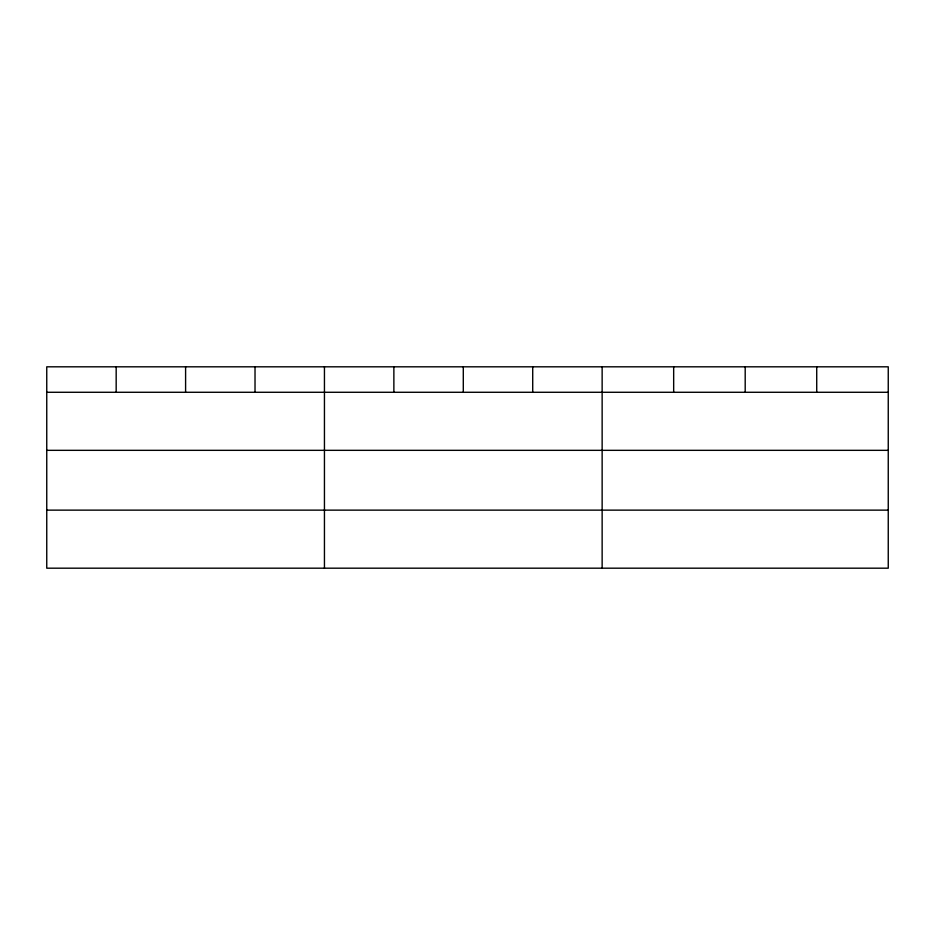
<?xml version="1.0" encoding="UTF-8"?>
<svg xmlns="http://www.w3.org/2000/svg" width="935" height="935" viewBox="0 0 935 935"><rect width="100%" height="100%" fill="white"/><g stroke="black" fill="none" stroke-linecap="round" stroke-linejoin="round"><path stroke-width="1.4" d="M888.25 450.331L888.25 366.812L46.75 366.812L46.75 568.188L888.25 568.188L888.25 450.331L46.75 450.331M46.75 392.279L888.25 392.279M46.75 510.136L888.25 510.136M816.722 366.812L816.722 392.279M745.195 366.812L745.195 392.279M673.667 366.812L673.667 392.279M602.14 366.812L602.14 568.188M532.716 366.812L532.716 392.279M463.292 366.812L463.292 392.279M393.869 366.812L393.869 392.279M324.445 366.812L324.445 568.188M255.021 366.812L255.021 392.279M185.597 366.812L185.597 392.279M116.174 366.812L116.174 392.279"/></g></svg>
